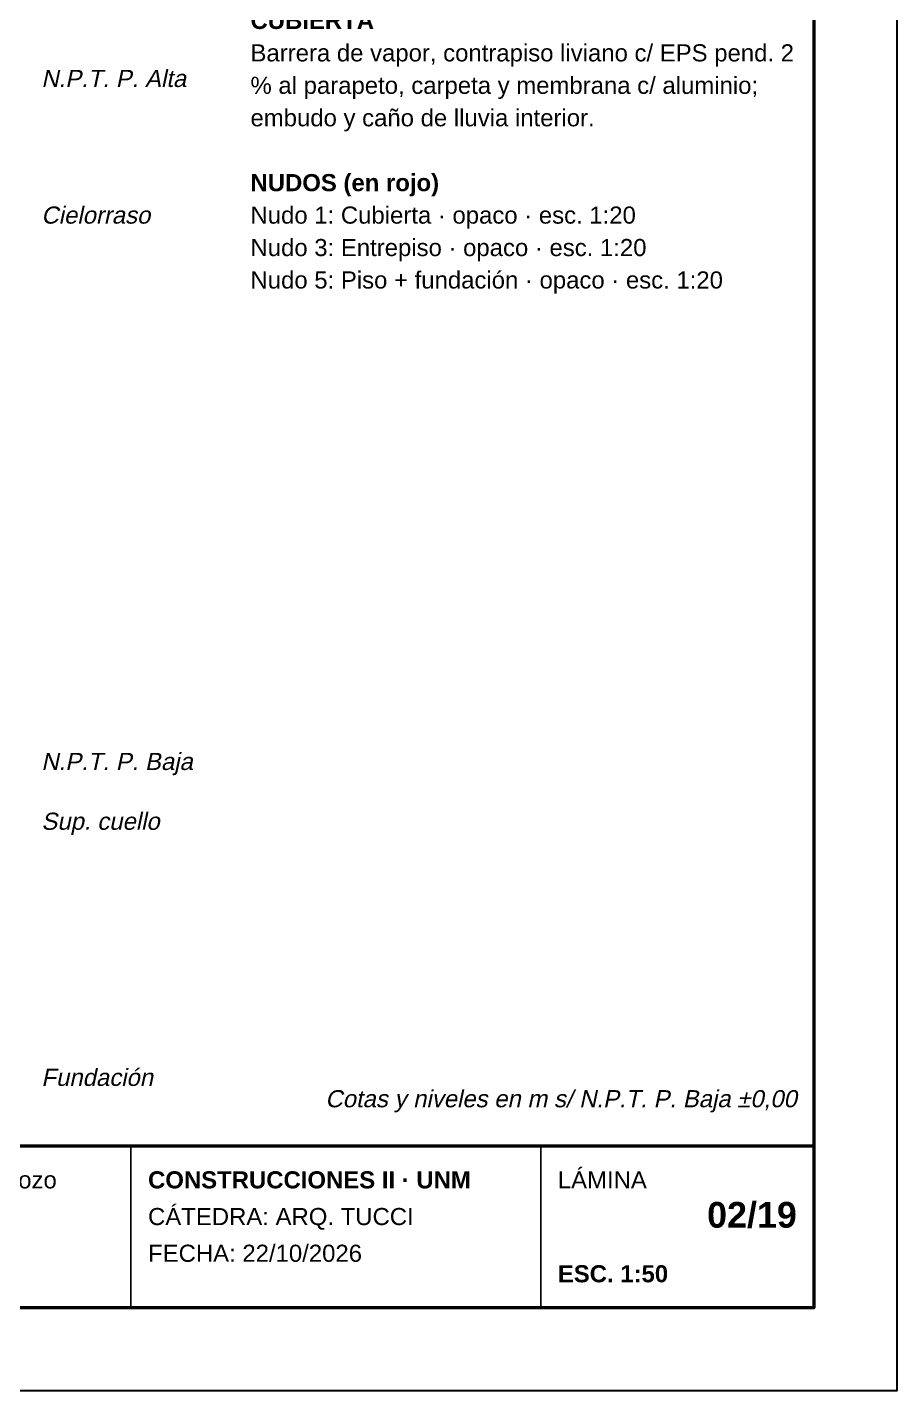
# Model space of a CAD drawing. Header units: millimetres. Extents: x 6 to 4194, y 6 to 5934.
# Drawn here: x 2157 to 4194, y 6 to 3200 of the extents above; entities that cross this region are included whole.
import ezdxf
from ezdxf.enums import TextEntityAlignment as Align

# ---------------------------------------------------------------- set-up
doc = ezdxf.new("R2010")
doc.units = ezdxf.units.MM
doc.header["$LTSCALE"] = 20
for name, color, linetype in [('X-MARCO', 7, 'CONTINUOUS'), ('X-NIVELES', 7, 'CONTINUOUS'), ('X-ROTULO', 7, 'CONTINUOUS'), ('X-TEXTOS', 7, 'CONTINUOUS')]:
    doc.layers.add(name, color=color, linetype=linetype)
doc.styles.add('ARIAL', font='arial.ttf')
doc.styles.add('ARIAL-B', font='arialbd.ttf')

msp = doc.modelspace()

# ---------------------------------------------------------------- linework, layer by layer
at = {"layer": 'X-MARCO', "lineweight": 30}
msp.add_lwpolyline([(6, 5934), (4194, 5934), (4194, 6), (6, 6)], close=True, dxfattribs=at)
at = {"layer": 'X-MARCO', "lineweight": 50}
msp.add_lwpolyline([(200, 5740), (4000, 5740), (4000, 200), (200, 200)], close=True, dxfattribs=at)
at = {"layer": 'X-ROTULO', "lineweight": 50}
msp.add_lwpolyline([(200, 580), (4000, 580), (4000, 200), (200, 200)], close=True, dxfattribs=at)
at = {"layer": 'X-ROTULO', "lineweight": 25}
for points in [[(2400, 580), (2400, 200)], [(3360, 580), (3360, 200)]]:
    msp.add_lwpolyline(points, dxfattribs=at)

# ---------------------------------------------------------------- texts
at = {"layer": 'X-NIVELES', "style": 'ARIAL', "oblique": 12}
for s, height, p in [('N.P.T. P. Alta', 40.096, (2190, 3060)), ('Cielorraso', 40.1, (2190, 2740)), ('N.P.T. P. Baja', 40.096, (2190, 1460)), ('Sup. cuello', 40.096, (2190, 1320)), ('Fundación', 40.1, (2190, 720))]:
    msp.add_text(s, height=height, dxfattribs=at).set_placement(p)
at = {"layer": 'X-ROTULO'}
for s, height, style, p in [('DOCENTE: Arq. Tucci y Arq. Cardozo', 40.096, 'ARIAL', (1280, 480)), ('CONSTRUCCIONES II · UNM', 40.096, 'ARIAL-B', (2440, 480)), ('LÁMINA', 40.1, 'ARIAL', (3400, 480)), ('CÁTEDRA: ARQ. TUCCI', 40.096, 'ARIAL', (2440, 394)), ('FECHA: 22/10/2026', 40.096, 'ARIAL', (2440, 308)), ('ESC. 1:50', 40.1, 'ARIAL-B', (3400, 260))]:
    msp.add_text(s, height=height, dxfattribs=dict(at, style=style)).set_placement(p)
at = {"layer": 'X-ROTULO', "style": 'ARIAL-B'}
msp.add_text('02/19', height=60.14, dxfattribs=at).set_placement((3960, 388), align=Align.RIGHT)
at = {"layer": 'X-TEXTOS'}
for s, height, style, p in [('CUBIERTA', 40.1, 'ARIAL-B', (2680, 3196)), ('Barrera de vapor, contrapiso liviano c/ EPS pend. 2', 40.096, 'ARIAL', (2680, 3120)), ('% al parapeto, carpeta y membrana c/ aluminio;', 40.096, 'ARIAL', (2680, 3044)), ('embudo y caño de lluvia interior.', 40.096, 'ARIAL', (2680, 2968)), ('NUDOS (en rojo)', 40.096, 'ARIAL-B', (2680, 2816)), ('Nudo 1: Cubierta · opaco · esc. 1:20', 40.096, 'ARIAL', (2680, 2740)), ('Nudo 3: Entrepiso · opaco · esc. 1:20', 40.096, 'ARIAL', (2680, 2664)), ('Nudo 5: Piso + fundación · opaco · esc. 1:20', 40.096, 'ARIAL', (2680, 2588))]:
    msp.add_text(s, height=height, dxfattribs=dict(at, style=style)).set_placement(p)
at = {"layer": 'X-TEXTOS', "style": 'ARIAL', "oblique": 12}
msp.add_text('Cotas y niveles en m s/ N.P.T. P. Baja ±0,00', height=40.096, dxfattribs=at).set_placement((3960, 670), align=Align.RIGHT)

doc.saveas('drawing.dxf')
